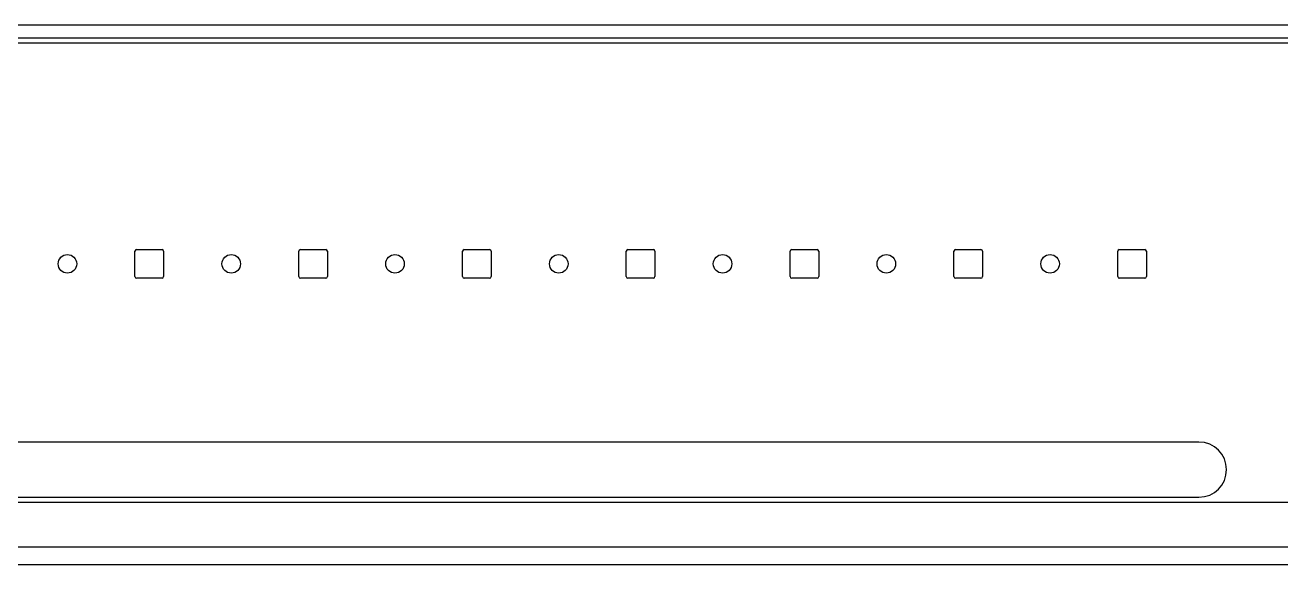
# Model space of a CAD drawing. Extents: x 8 to 102, y 11 to 162.
# Drawn here: x 72.91 to 80.58, y 103.72 to 107.01 of the extents above; entities that cross this region are included whole.
import ezdxf

# ---------------------------------------------------------------- set-up
doc = ezdxf.new("R2010")
doc.units = 0
doc.header["$MEASUREMENT"] = 0
doc.layers.add('TFR-TRI3', color=7, linetype='CONTINUOUS')

msp = doc.modelspace()

# ---------------------------------------------------------------- linework, layer by layer
at = {"layer": 'TFR-TRI3', "color": 30, "linetype": 'CONTINUOUS'}
for p, q in [((90.0728, 107.01), (71.0728, 107.01)), ((70.698, 106.9015), (90.4477, 106.9015)), ((90.0728, 106.9315), (71.0728, 106.9315)), ((73.5798, 105.476), (73.5798, 105.631)), ((73.5898, 105.641), (73.7448, 105.641)), ((73.7548, 105.631), (73.7548, 105.476)), ((74.5798, 105.476), (74.5798, 105.631)), ((74.5898, 105.641), (74.7448, 105.641)), ((74.7548, 105.631), (74.7548, 105.476)), ((75.5798, 105.476), (75.5798, 105.631)), ((75.5898, 105.641), (75.7448, 105.641)), ((75.7548, 105.631), (75.7548, 105.476)), ((76.5798, 105.476), (76.5798, 105.631)), ((76.5898, 105.641), (76.7448, 105.641)), ((76.7548, 105.631), (76.7548, 105.476)), ((77.5798, 105.476), (77.5798, 105.631)), ((77.5898, 105.641), (77.7448, 105.641)), ((77.7548, 105.631), (77.7548, 105.476)), ((78.5798, 105.476), (78.5798, 105.631)), ((78.5898, 105.641), (78.7448, 105.641)), ((78.7548, 105.631), (78.7548, 105.476)), ((79.5798, 105.476), (79.5798, 105.631)), ((79.5898, 105.641), (79.7448, 105.641)), ((79.7548, 105.631), (79.7548, 105.476)), ((73.7448, 105.466), (73.5898, 105.466)), ((74.7448, 105.466), (74.5898, 105.466)), ((75.7448, 105.466), (75.5898, 105.466)), ((76.7448, 105.466), (76.5898, 105.466)), ((77.7448, 105.466), (77.5898, 105.466)), ((78.7448, 105.466), (78.5898, 105.466)), ((79.7448, 105.466), (79.5898, 105.466)), ((80.0763, 104.466), (68.5765, 104.466)), ((68.5765, 104.13), (80.0763, 104.13)), ((92.576, 104.097), (68.5767, 104.097)), ((92.576, 103.8255), (68.5767, 103.8255)), ((92.576, 103.717), (68.5767, 103.717))]:
    msp.add_line(p, q, dxfattribs=at)
for centre in [(73.1673, 105.5535), (74.1673, 105.5535), (75.1673, 105.5535), (76.1673, 105.5535), (77.1673, 105.5535), (78.1673, 105.5535), (79.1673, 105.5535)]:
    msp.add_circle(centre, 0.0565, dxfattribs=at)
for centre, radius, start, end in [((73.5898, 105.631), 0.01, 90, 180), ((73.7448, 105.631), 0.01, 0, 90), ((74.5898, 105.631), 0.01, 90, 180), ((74.7448, 105.631), 0.01, 0, 90), ((75.5898, 105.631), 0.01, 90, 180), ((75.7448, 105.631), 0.01, 0, 90), ((76.5898, 105.631), 0.01, 90, 180), ((76.7448, 105.631), 0.01, 0, 90), ((77.5898, 105.631), 0.01, 90, 180), ((77.7448, 105.631), 0.01, 0, 90), ((78.5898, 105.631), 0.01, 90, 180), ((78.7448, 105.631), 0.01, 0, 90), ((79.5898, 105.631), 0.01, 90, 180), ((79.7448, 105.631), 0.01, 0, 90), ((73.5898, 105.476), 0.01, 180, 270), ((73.7448, 105.476), 0.01, 270, 0), ((74.5898, 105.476), 0.01, 180, 270), ((74.7448, 105.476), 0.01, 270, 0), ((75.5898, 105.476), 0.01, 180, 270), ((75.7448, 105.476), 0.01, 270, 0), ((76.5898, 105.476), 0.01, 180, 270), ((76.7448, 105.476), 0.01, 270, 0), ((77.5898, 105.476), 0.01, 180, 270), ((77.7448, 105.476), 0.01, 270, 0), ((78.5898, 105.476), 0.01, 180, 270), ((78.7448, 105.476), 0.01, 270, 0), ((79.5898, 105.476), 0.01, 180, 270), ((79.7448, 105.476), 0.01, 270, 0), ((80.0763, 104.298), 0.168, 270, 90)]:
    msp.add_arc(centre, radius, start, end, dxfattribs=at)

doc.saveas('drawing.dxf')
